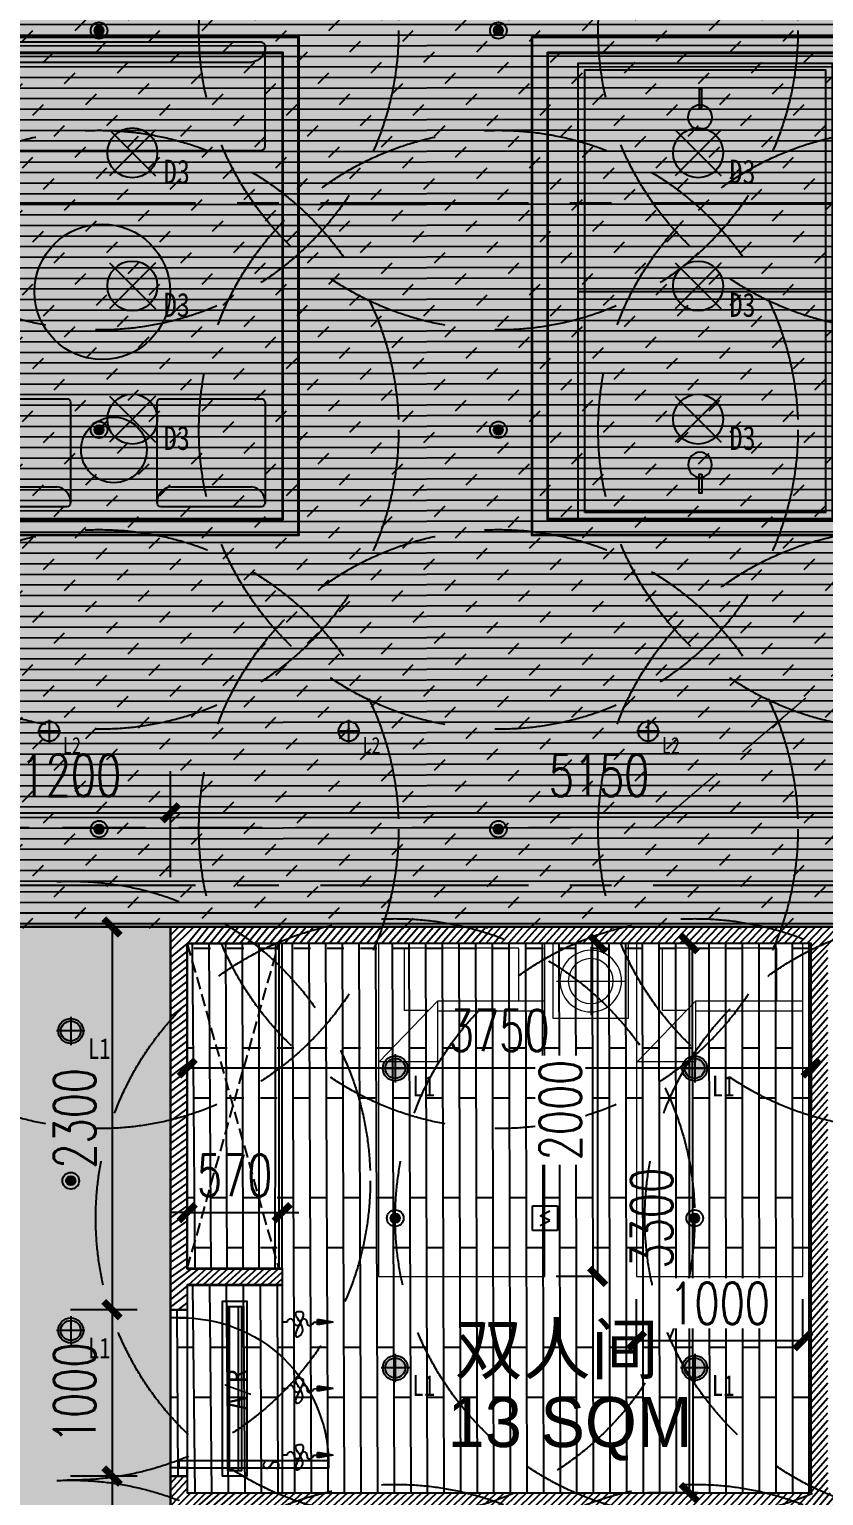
# Model space of a CAD drawing. Header units: millimetres. Extents: x -86392818 to -86307589, y 1129347621 to 1129375919.
# Drawn here: x -86334588 to -86329814, y 1129357203 to 1129366016 of the extents above; entities that cross this region are included whole.
import ezdxf
from ezdxf.enums import TextEntityAlignment as Align

# ---------------------------------------------------------------- set-up
doc = ezdxf.new("R2010")
doc.units = ezdxf.units.MM
doc.header["$LTSCALE"] = 1000
for name, pattern in [('__DASH', [0.35, 0.25, -0.1]), ('CENTER', [2, 1.25, -0.25, 0.25, -0.25]), ('DASH', [0.35, 0.25, -0.1]), ('DASHED', [19.049999999999997, 12.7, -6.35])]:
    doc.linetypes.add(name, pattern=pattern)
doc.layers.get('Defpoints').update_dxf_attribs({"color": 250})
for name, color, linetype in [('AD-DOOR', 4, 'Continuous'), ('A—墙体-填充', 8, 'Continuous'), ('A—轴线', 1, 'CENTER'), ('C—平顶—喷淋', 5, 'Continuous'), ('C—平顶—暖通', 47, 'Continuous'), ('C—平顶—灯具', 1, 'Continuous'), ('C—平顶—烟感 温感', 3, 'Continuous'), ('C—平顶—轮廓线', 4, 'Continuous'), ('F—地坪—hatch', 8, 'Continuous'), ('F—地坪—分格', 5, 'Continuous'), ('p—平面—文字', 40, 'Continuous'), ('P—平面—移动家具', 165, 'Continuous'), ('P—平面—移动家具1', 165, 'Continuous'), ('P—隔墙—石膏板墙（到顶）', 2, 'Continuous'), ('TEXT\u3000文字', 4, 'Continuous'), ('WALL-DIM', 3, 'Continuous'), ('家具尺寸', 165, 'Continuous')]:
    doc.layers.add(name, color=color, linetype=linetype)
doc.layers.add('P-15 平面窗帘', color=8, linetype='Continuous', lineweight=0)
doc.layers.add('家具', color=45, linetype='Continuous', lineweight=9)
doc.styles.add('_TCH_DIM_T3', font='SIMPLEX', dxfattribs={"width": 0.7058823529411765, "bigfont": 'GBCBIG'})
doc.styles.add('HZTXT', font='t.shx', dxfattribs={"bigfont": 'hztxt.shx'})
doc.styles.add('MtXpl_', font='simhei.ttf')
doc.styles.add('STO', font='')
doc.styles.add('WORD-2', font='simhei.ttf', dxfattribs={"height": 2.5})
doc.styles.add('黑体', font='simhei.ttf')
doc.styles.get('STO').set_extended_font_data('SimSun')
doc.dimstyles.new('WALL-DIM', dxfattribs={"dimtxt": 250, "dimasz": 100, "dimexe": 250, "dimexo": 300, "dimgap": 100, "dimtad": 1, "dimdec": 0, "dimzin": 0, "dimdsep": 46, "dimtxsty": '_TCH_DIM_T3', "dimblk": 'ARCHTICK', "dimcen": 0.09, "dimclrd": 1, "dimclre": 1, "dimclrt": 7, "dimazin": 2, "dimtfac": 1, "dimtdec": 0, "dimtix": 1, "dimtmove": 2, "dimatfit": 3, "dimfxl": 500, "dimfxlon": 1, "dimtolj": 1, "dimtzin": 0, "dimarcsym": 0})
pattern_1 = [(37.50000000000001, (0, 0), (-8.000156479920228, 244.7066186646712), [0, -193.04, 0, -215.9, 0, -206.375]), (7.499999999999999, (0, 0), (224.7616415690013, 358.4125502841771), [0, -104.14, 0, -173.99, 0, -66.67500000000001]), (327.5, (-156.21, 0), (395.496185120729, 0.718592339272881), [0, -63.5, 0, -228.6, 0, -298.45]), (317.5, (-156.21, 0), (381.7782262361486, 111.4646616286082), [0, -31.75, 0, -149.86, 0, -171.45])]

# ---------------------------------------------------------------- blocks, each defined once
blk = doc.blocks.new('A$C382B1C0A')
at = {"color": 0, "linetype": 'Continuous'}
blk.add_line((1369.999818149343, 1525.000078290497), (1369.999818149343, 7.829049718566239e-05), dxfattribs=at)
blk.add_lwpolyline([(2.9998181493429, 1525.000078290497), (2742.999818149343, 1525.000078290497), (2742.999818149343, 7.829049718566239e-05), (2.9998181493429, 7.829049718566239e-05)], close=True, dxfattribs=at)
at = {"color": 8}
blk.add_lwpolyline([(42.99981814935018, 1485.000078290497), (2702.999818149343, 1485.000078290497), (2702.999818149343, 40.00007829049719), (42.99981814935018, 40.00007829049719)], close=True, dxfattribs=at)
at = {"color": 8, "linetype": 'Continuous'}
for points in [[(272.4987297051921, 783.5421387835231), (157.7768331236439, 783.5421387835231), (157.7768331236439, 799.3663646644854), (272.4987297051921, 799.3663646644854)], [(2473.500906593494, 783.5421387835231), (2588.222803175042, 783.5421387835231), (2588.222803175042, 799.3663646644854), (2473.500906593494, 799.3663646644854)]]:
    blk.add_lwpolyline(points, close=True, dxfattribs=at)
at = {"color": 8, "linetype": 'Continuous', "extrusion": (0, 0, -1)}
blk.add_ellipse((328.6341090516507, 793.6466954810603), major_axis=(-75.74682220893446, -9.276003975891509e-15), ratio=0.9372760461573266, dxfattribs=at)
at = {"color": 8, "linetype": 'Continuous'}
blk.add_ellipse((2417.365527247035, 793.6466954810603), major_axis=(75.74682220893446, 9.276003975891509e-15), ratio=0.9372760461573266, dxfattribs=at)
blk = doc.blocks.new('fdxdffhh')
at = {"color": 0}
blk.add_line((242.6264639019137, 530.0000000004657), (-242.6264638826251, 530), dxfattribs=at)
blk.add_lwpolyline([(-300, 650), (300, 650, -0.414213562373095), (325, 625), (325, 25, -0.414213562373095), (300, 0), (-300, 0, -0.414213562373095), (-325, 25), (-325, 625, -0.414213562373095)], format="xyb", close=True, dxfattribs=at)
for centre, start, end in [((-232.2097108117305, 622.2448895812122), 178.2992850351599, 263.5571686906436), ((232.2097108117305, 622.2448895812122), 276.4428313093564, 1.700714964840107)]:
    blk.add_arc(centre, 92.83118225416007, start, end, dxfattribs=at)
blk = doc.blocks.new('sfdsfdghh')
at = {"color": 0}
blk.add_line((742.6264639019137, 530.0000000004657), (-892.6264638826251, 530), dxfattribs=at)
blk.add_lwpolyline([(-950, 650), (800, 650, -0.414213562373095), (825, 625), (825, 25, -0.414213562373095), (800, 0), (-950, 0, -0.414213562373095), (-975, 25), (-975, 625, -0.414213562373095)], format="xyb", close=True, dxfattribs=at)
for centre, start, end in [((-882.2097108117305, 622.2448895812122), 178.2992850351599, 263.5571686906436), ((732.2097108117305, 622.2448895812122), 276.4428313093564, 1.700714964840107)]:
    blk.add_arc(centre, 92.83118225416007, start, end, dxfattribs=at)
blk = doc.blocks.new('SYL11215022')
at = {"layer": '家具'}
for p, q in [((1050.459868043661, 2000), (50.45986804366112, 2000)), ((50.45986804366112, 2000), (50.45986804366112, 0)), ((204.3058246523142, 1973.333333969116), (204.3058246523142, 1600.000010728836)), ((893.448530882597, 1973.333333969116), (204.3058246523142, 1973.333333969116)), ((893.535710260272, 1654.400009155273), (893.535710260272, 1973.54080080986)), ((1050.459868043661, 0), (1050.459868043661, 2000)), ((1325.459868043661, 1980.047607183456), (1325.459868043661, 1569.952392816544)), ((2600.459868043661, 2000), (1600.459868043661, 2000)), ((1600.459868043661, 2000), (1600.459868043661, 0)), ((1754.305824652314, 1973.333333969116), (1754.305824652314, 1600.000010728836)), ((2443.448530882597, 1973.333333969116), (1754.305824652314, 1973.333333969116)), ((2443.535710260272, 1654.400009155273), (2443.535710260272, 1973.54080080986)), ((2600.459868043661, 0), (2600.459868043661, 2000)), ((1120.412260755897, 1775), (1530.507475331426, 1775)), ((54.56242688000202, 1289.600018978119), (405.3337720483541, 1654.400009155273)), ((204.3058246523142, 1600.000010728836), (353.0257644355297, 1600.000010728836)), ((1050.459868043661, 1654.400009155273), (405.3337720483541, 1654.400009155273)), ((405.3337720483541, 1654.400009155273), (405.3337720483541, 1289.600018978119)), ((405.3337720483541, 1596.800010681152), (1050.459868043661, 1596.800010681152)), ((1604.562426880002, 1289.600018978119), (1955.333772048354, 1654.400009155273)), ((1754.305824652314, 1600.000010728836), (1903.02576443553, 1600.000010728836)), ((2600.459868043661, 1654.400009155273), (1955.333772048354, 1654.400009155273)), ((1955.333772048354, 1654.400009155273), (1955.333772048354, 1289.600018978119)), ((1955.333772048354, 1596.800010681152), (2600.459868043661, 1596.800010681152)), ((405.3337720483541, 1289.600018978119), (54.56242688000202, 1289.600018978119)), ((1955.333772048354, 1289.600018978119), (1604.562426880002, 1289.600018978119)), ((50.45986804366112, 0), (1050.459868043661, 0)), ((1600.459868043661, 0), (2600.459868043661, 0))]:
    blk.add_line(p, q, dxfattribs=at)
blk.add_lwpolyline([(1550.459868043661, 1550), (1100.459868043661, 1550), (1100.459868043661, 2000), (1550.459868043661, 2000)], close=True, dxfattribs=at)
for radius, start in [(185.0476072919593, 270.2522354533353), (135.0476072919592, 270.3469040224289)]:
    blk.add_arc((1325.459868043661, 1775), radius, start, 270, dxfattribs=at)
blk = doc.blocks.new('SDSZDFSFDHFJGK')
at = {"color": 8}
blk.add_line((859, -49.99999999998545), (-41, -49.99999999998545), dxfattribs=at)
for points in [[(-41, 0), (-41, 900), (0, 900), (0, 0)], [(-41, 50.00000000001455), (-41, -49.99999999998545), (-91, -49.99999999998545), (-91, 50.00000000001455)], [(859, 50.00000000001455), (859, -49.99999999998545), (909, -49.99999999998545), (909, 50.00000000001455)]]:
    blk.add_lwpolyline(points, close=True)
blk.add_arc((-17.25437660326861, 22.72038917466125), 876.5488854589667, 358.5147112231557, 88.87209163520977, dxfattribs=at)
blk = doc.blocks.new('A$C5AE9663F')
at = {"layer": 'A—轴线', "color": 24, "linetype": 'CENTER'}
for p, q in [((29900, 14500), (-4400, 14500)), ((29900, 10400), (-4400, 10400))]:
    blk.add_line(p, q, dxfattribs=at)
blk = doc.blocks.new('dffsdsardegew')
at = {"layer": 'C—平顶—灯具'}
h = blk.add_hatch(color=7, dxfattribs=at)
h.set_gradient(color1=(255, 255, 255), color2=(128, 128, 128), name='SPHERICAL')
edge = h.paths.add_edge_path()
edge.add_arc((0, 0), 59.99999982783518, 0, 360)
for p, q in [((84.94745390117168, 0), (-84.94745390117168, 0)), ((0, 84.94745397567749), (0, -84.94745397567749))]:
    blk.add_line(p, q, dxfattribs=at)
for radius in [74.99999978479399, 59.99999982783518]:
    blk.add_circle((0, 0), radius, dxfattribs=at)
at = {"layer": 'C—平顶—灯具', "style": '黑体', "width": 0.8}
blk.add_text('L1', height=124.9999996419401, dxfattribs=at).set_placement((171.2003185302019, -105.796276807785, 94.12059754060085), align=Align.MIDDLE_CENTER)
blk = doc.blocks.new('pen lin')
at = {"layer": 'C—平顶—喷淋'}
blk.add_hatch(color=8, dxfattribs=at).paths.add_polyline_path([(-27.5, 0, 1), (27.5, 0, 1)])
for radius in [49.99999999999999, 27.49999999999999]:
    blk.add_circle((0, 0), radius, dxfattribs=at)
at = {"layer": 'Defpoints', "color": 251, "linetype": 'DASH', "ltscale": 3}
blk.add_circle((0, 0), 1800, dxfattribs=at)
blk = doc.blocks.new('dgdhffrhe')
at = {"layer": 'C—平顶—轮廓线'}
h = blk.add_hatch(color=256, dxfattribs=at)
h.dxf.hatch_style = 1
h.set_gradient(color1=(91, 91, 91), one_color=1, tint=1, name='INVSPHERICAL')
h.paths.add_polyline_path([(995, 1495), (-995, 1495), (-995, -1495), (995, -1495)])
h.paths.add_polyline_path([(-905, 1405), (905, 1405), (905, -1405), (-905, -1405)], flags=16)
h.paths.add_polyline_path([(-900, 1400), (900, 1400), (900, -1400), (-900, -1400)], flags=0)
for points in [[(-1000, 1500), (1000, 1500), (1000, -1500), (-1000, -1500)], [(-995, 1495), (995, 1495), (995, -1495), (-995, -1495)], [(-905, 1405), (905, 1405), (905, -1405), (-905, -1405)], [(-900, 1400), (900, 1400), (900, -1400), (-900, -1400)]]:
    blk.add_lwpolyline(points, close=True, dxfattribs=at)
blk = doc.blocks.new('gfdfgerge')
at = {"layer": 'C—平顶—灯具'}
for p, q in [((-138.2002101391554, 138.2002103328705), (138.2002101242542, -138.2002100944519)), ((138.2002101242542, 138.2002103328705), (-138.2002101391554, -138.2002100944519))]:
    blk.add_line(p, q, dxfattribs=at)
blk.add_circle((0, 0), 150, dxfattribs=at)
at = {"layer": 'C—平顶—灯具', "style": '黑体', "width": 0.8}
blk.add_text('D3', height=144.3749999999999, dxfattribs=at).set_placement((267.2341359704733, -113.2803404331207, 117.65074696896), align=Align.MIDDLE_CENTER)
blk = doc.blocks.new('fsdfssdgrewe')
at = {"layer": 'C—平顶—灯具'}
for p, q in [((67.95796331088059, 0), (-67.95796331088059, 0)), ((0, 67.95796331076417), (0, -67.95796331088059))]:
    blk.add_line(p, q, dxfattribs=at)
blk.add_circle((-2.328306436538696e-10, 0), 59.99999999970392, dxfattribs=at)
at = {"layer": 'C—平顶—灯具', "style": '黑体', "width": 0.8}
blk.add_text('L2', height=100, dxfattribs=at).set_placement((136.9602552209981, -84.63702168583404, 75.29647824816585), align=Align.MIDDLE_CENTER)
blk = doc.blocks.new('_ArchTick')
at = {"color": 44, "const_width": 0.4}
blk.add_lwpolyline([(-0.5, -0.5), (0.5, 0.5)], dxfattribs=at)
blk = doc.blocks.new('*D157')
at = {"layer": 'Defpoints', "color": 0, "transparency": 16777216}
for p in [(-86333739.30134529, 1129361306.749559), (-86334939.3013452, 1129360620.965557), (-86333739.30134529, 1129360620.965557)]:
    blk.add_point(p, dxfattribs=at)
at = {"layer": 'WALL-DIM', "color": 1, "lineweight": -2, "transparency": 16777216}
for p, q in [((-86334939.3013452, 1129360920.965557), (-86334939.3013452, 1129361556.749559)), ((-86333739.30134529, 1129360920.965557), (-86333739.30134529, 1129361556.749559)), ((-86334939.3013452, 1129361306.749559), (-86333739.30134529, 1129361306.749559))]:
    blk.add_line(p, q, dxfattribs=at)
at = {"layer": 'WALL-DIM', "color": 1, "lineweight": -2, "transparency": 16777216, "xscale": 100, "yscale": 100, "zscale": 100, "rotation": 180}
blk.add_blockref('_ArchTick', (-86334939.3013452, 1129361306.749559), dxfattribs=at)
at = {"layer": 'WALL-DIM', "color": 1, "lineweight": -2, "transparency": 16777216, "xscale": 100, "yscale": 100, "zscale": 100}
blk.add_blockref('_ArchTick', (-86333739.30134529, 1129361306.749559), dxfattribs=at)
at = {"layer": 'WALL-DIM', "color": 7, "transparency": 16777216, "insert": (-86334339.30134524, 1129361531.749559), "char_height": 250, "attachment_point": 5, "style": '_TCH_DIM_T3'}
blk.add_mtext('\\A1;1200', dxfattribs=at)
blk = doc.blocks.new('*D158')
at = {"layer": 'Defpoints', "color": 0, "transparency": 16777216}
for p in [(-86328589.20660238, 1129361306.749559), (-86333739.30134529, 1129360620.965557), (-86328589.20660238, 1129360620.965557)]:
    blk.add_point(p, dxfattribs=at)
at = {"layer": 'WALL-DIM', "color": 1, "lineweight": -2, "transparency": 16777216}
for p, q in [((-86333739.30134529, 1129360920.965557), (-86333739.30134529, 1129361556.749559)), ((-86328589.20660238, 1129360920.965557), (-86328589.20660238, 1129361556.749559)), ((-86333739.30134529, 1129361306.749559), (-86328589.20660238, 1129361306.749559))]:
    blk.add_line(p, q, dxfattribs=at)
at = {"layer": 'WALL-DIM', "color": 1, "lineweight": -2, "transparency": 16777216, "xscale": 100, "yscale": 100, "zscale": 100, "rotation": 180}
blk.add_blockref('_ArchTick', (-86333739.30134529, 1129361306.749559), dxfattribs=at)
at = {"layer": 'WALL-DIM', "color": 1, "lineweight": -2, "transparency": 16777216, "xscale": 100, "yscale": 100, "zscale": 100}
blk.add_blockref('_ArchTick', (-86328589.20660238, 1129361306.749559), dxfattribs=at)
at = {"layer": 'WALL-DIM', "color": 7, "transparency": 16777216, "insert": (-86331164.25397384, 1129361531.749559), "char_height": 250, "attachment_point": 5, "style": '_TCH_DIM_T3'}
blk.add_mtext('\\A1;5150', dxfattribs=at)
blk = doc.blocks.new('*D167')
at = {"layer": 'Defpoints', "color": 0, "transparency": 16777216}
for p in [(-86333566.11903381, 1129360620.965558), (-86334091.45726812, 1129358320.965556), (-86333639.30134533, 1129358320.965556)]:
    blk.add_point(p, dxfattribs=at)
at = {"layer": 'WALL-DIM', "color": 1, "lineweight": -2, "transparency": 16777216}
for p, q in [((-86333866.11903381, 1129360620.965558), (-86334341.45726812, 1129360620.965558)), ((-86334091.45726812, 1129360620.965558), (-86334091.45726812, 1129358320.965556)), ((-86333939.30134533, 1129358320.965556), (-86334341.45726812, 1129358320.965556))]:
    blk.add_line(p, q, dxfattribs=at)
at = {"layer": 'WALL-DIM', "color": 1, "lineweight": -2, "transparency": 16777216, "xscale": 100, "yscale": 100, "zscale": 100}
for p, rotation in [((-86334091.45726812, 1129360620.965558), 90), ((-86334091.45726812, 1129358320.965556), 270)]:
    blk.add_blockref('_ArchTick', p, dxfattribs=dict(at, rotation=rotation))
at = {"layer": 'WALL-DIM', "color": 7, "transparency": 16777216, "insert": (-86334316.45726778, 1129359470.965557), "char_height": 250, "attachment_point": 5, "rotation": 90, "style": '_TCH_DIM_T3'}
blk.add_mtext('\\A1;2300', dxfattribs=at)
blk = doc.blocks.new('*D168')
at = {"layer": 'Defpoints', "color": 0, "transparency": 16777216}
for p in [(-86333639.30134533, 1129358320.965556), (-86334091.45726815, 1129357320.965556), (-86333639.30134535, 1129357320.965556)]:
    blk.add_point(p, dxfattribs=at)
at = {"layer": 'WALL-DIM', "color": 1, "lineweight": -2, "transparency": 16777216}
for p, q in [((-86333939.30134533, 1129358320.965556), (-86334341.45726815, 1129358320.965556)), ((-86334091.45726815, 1129358320.965556), (-86334091.45726815, 1129357320.965556)), ((-86333939.30134535, 1129357320.965556), (-86334341.45726815, 1129357320.965556))]:
    blk.add_line(p, q, dxfattribs=at)
at = {"layer": 'WALL-DIM', "color": 1, "lineweight": -2, "transparency": 16777216, "xscale": 100, "yscale": 100, "zscale": 100}
for p, rotation in [((-86334091.45726815, 1129358320.965556), 90), ((-86334091.45726815, 1129357320.965556), 270)]:
    blk.add_blockref('_ArchTick', p, dxfattribs=dict(at, rotation=rotation))
at = {"layer": 'WALL-DIM', "color": 7, "transparency": 16777216, "insert": (-86334316.4572678, 1129357820.965556), "char_height": 250, "attachment_point": 5, "rotation": 90, "style": '_TCH_DIM_T3'}
blk.add_mtext('\\A1;1000', dxfattribs=at)
blk = doc.blocks.new('*D169')
at = {"layer": 'Defpoints', "color": 0, "transparency": 16777216}
for p in [(-86333639.30134535, 1129357320.965556), (-86334091.45726818, 1129354920.965556), (-86333639.30134542, 1129354920.965556)]:
    blk.add_point(p, dxfattribs=at)
at = {"layer": 'WALL-DIM', "color": 1, "lineweight": -2, "transparency": 16777216}
for p, q in [((-86333939.30134535, 1129357320.965556), (-86334341.45726818, 1129357320.965556)), ((-86334091.45726818, 1129357320.965556), (-86334091.45726818, 1129354920.965556)), ((-86333939.30134542, 1129354920.965556), (-86334341.45726818, 1129354920.965556))]:
    blk.add_line(p, q, dxfattribs=at)
at = {"layer": 'WALL-DIM', "color": 1, "lineweight": -2, "transparency": 16777216, "xscale": 100, "yscale": 100, "zscale": 100}
for p, rotation in [((-86334091.45726818, 1129357320.965556), 90), ((-86334091.45726818, 1129354920.965556), 270)]:
    blk.add_blockref('_ArchTick', p, dxfattribs=dict(at, rotation=rotation))
at = {"layer": 'WALL-DIM', "color": 7, "transparency": 16777216, "insert": (-86334316.45726784, 1129356120.965556), "char_height": 250, "attachment_point": 5, "rotation": 90, "style": '_TCH_DIM_T3'}
blk.add_mtext('\\A1;2400', dxfattribs=at)
blk = doc.blocks.new('*D188')
at = {"layer": 'Defpoints', "color": 0, "transparency": 16777216}
for p in [(-86333069.30134532, 1129358904.090228), (-86333639.30134532, 1129358492.36417), (-86333069.30134532, 1129358492.36417)]:
    blk.add_point(p, dxfattribs=at)
at = {"layer": 'WALL-DIM', "color": 1, "lineweight": -2, "transparency": 16777216}
for p, q in [((-86333639.30134532, 1129358792.36417), (-86333639.30134532, 1129359154.090228)), ((-86333069.30134532, 1129358792.36417), (-86333069.30134532, 1129359154.090228)), ((-86333639.30134532, 1129358904.090228), (-86333739.30134532, 1129358904.090228)), ((-86333639.30134532, 1129358904.090228), (-86333069.30134532, 1129358904.090228)), ((-86333069.30134532, 1129358904.090228), (-86332969.30134532, 1129358904.090228))]:
    blk.add_line(p, q, dxfattribs=at)
at = {"layer": 'WALL-DIM', "color": 1, "lineweight": -2, "transparency": 16777216, "xscale": 100, "yscale": 100, "zscale": 100}
blk.add_blockref('_ArchTick', (-86333639.30134532, 1129358904.090228), dxfattribs=at)
at = {"layer": 'WALL-DIM', "color": 1, "lineweight": -2, "transparency": 16777216, "xscale": 100, "yscale": 100, "zscale": 100, "rotation": 180}
blk.add_blockref('_ArchTick', (-86333069.30134532, 1129358904.090228), dxfattribs=at)
at = {"layer": 'WALL-DIM', "color": 7, "transparency": 16777216, "insert": (-86333354.30134532, 1129359129.090228), "char_height": 250, "attachment_point": 5, "style": '_TCH_DIM_T3'}
blk.add_mtext('\\A1;570', dxfattribs=at)
blk = doc.blocks.new('*D196')
at = {"layer": 'Defpoints', "color": 0, "transparency": 16777216}
for p in [(-86333639.30134529, 1129360307.774094), (-86329889.25397384, 1129360307.774094), (-86329889.25397384, 1129359773.994817)]:
    blk.add_point(p, dxfattribs=at)
at = {"layer": 'WALL-DIM', "color": 1, "lineweight": -2, "transparency": 16777216}
for p, q in [((-86333639.30134529, 1129360007.774094), (-86333639.30134529, 1129359523.994817)), ((-86329889.25397384, 1129360007.774094), (-86329889.25397384, 1129359523.994817)), ((-86333639.30134529, 1129359773.994817), (-86329889.25397384, 1129359773.994817))]:
    blk.add_line(p, q, dxfattribs=at)
at = {"layer": 'WALL-DIM', "color": 1, "lineweight": -2, "transparency": 16777216, "xscale": 100, "yscale": 100, "zscale": 100, "rotation": 180}
blk.add_blockref('_ArchTick', (-86333639.30134529, 1129359773.994817), dxfattribs=at)
at = {"layer": 'WALL-DIM', "color": 1, "lineweight": -2, "transparency": 16777216, "xscale": 100, "yscale": 100, "zscale": 100}
blk.add_blockref('_ArchTick', (-86329889.25397384, 1129359773.994817), dxfattribs=at)
at = {"layer": 'WALL-DIM', "color": 7, "transparency": 16777216, "insert": (-86331764.27765957, 1129359998.994817), "char_height": 250, "attachment_point": 5, "style": '_TCH_DIM_T3'}
blk.add_mtext('\\A1;3750', dxfattribs=at)
blk = doc.blocks.new('*D197')
at = {"layer": 'Defpoints', "color": 0, "transparency": 16777216}
for p in [(-86330269.76665567, 1129360520.965557), (-86330622.32270575, 1129357220.965557), (-86330269.76665546, 1129357220.965557)]:
    blk.add_point(p, dxfattribs=at)
at = {"layer": 'WALL-DIM', "color": 1, "lineweight": -2, "transparency": 16777216}
for p, q in [((-86330569.76665567, 1129360520.965557), (-86330872.32270575, 1129360520.965557)), ((-86330622.32270575, 1129360520.965557), (-86330622.32270575, 1129357220.965557)), ((-86330569.76665546, 1129357220.965557), (-86330872.32270575, 1129357220.965557))]:
    blk.add_line(p, q, dxfattribs=at)
at = {"layer": 'WALL-DIM', "color": 1, "lineweight": -2, "transparency": 16777216, "xscale": 100, "yscale": 100, "zscale": 100}
for p, rotation in [((-86330622.32270575, 1129360520.965557), 90), ((-86330622.32270575, 1129357220.965557), 270)]:
    blk.add_blockref('_ArchTick', p, dxfattribs=dict(at, rotation=rotation))
at = {"layer": 'WALL-DIM', "color": 7, "transparency": 16777216, "insert": (-86330847.3227054, 1129358870.965557), "char_height": 250, "attachment_point": 5, "rotation": 90, "style": '_TCH_DIM_T3'}
blk.add_mtext('\\A1;3300', dxfattribs=at)
blk = doc.blocks.new('smoker')
for p, q in [((-144.0000000984874, -144.0000000975269), (-144.0000000984874, 144.0000000975269)), ((-144.0000000984874, 144.0000000975269), (144.0000000981381, 144.0000000975269)), ((-57.60000004037283, 28.80000001835288), (57.60000004037283, 86.40000006099581)), ((57.60000004037283, -28.80000001835288), (-57.60000004037283, 28.80000001835288)), ((144.0000000981381, 144.0000000975269), (144.0000000981381, -144.0000000975269)), ((144.0000000981381, -144.0000000975269), (-144.0000000984874, -144.0000000975269)), ((-57.60000004037283, -86.40000006099581), (57.60000004037283, -28.80000001835288))]:
    blk.add_line(p, q)
blk = doc.blocks.new('A$C17F63F54')
at = {"layer": 'C—平顶—暖通'}
blk.add_hatch(color=256, dxfattribs=at).paths.add_polyline_path([(-0.2596390900653205, 128.0441900849401), (-6.633894742175471, 89.06014079574379), (6.278446664589865, 89.0518114004517)])
for p, q in [((-0.2596390900798724, 128.044190084911), (-6.633894742095436, 89.0601407958311, 304.2596566384486)), ((-0.2596390900798724, 128.0441900847945), (6.278446664575313, 89.0518114004517, 304.5291036382209)), ((6.278446664458897, 89.05181140033528, 304.5291036382191), (-6.633894742182747, 89.06014079574379, 304.2596566384432)), ((-0.1755918459457462, 86.5952645567013), (-0.1805815091574914, 89.0559779413743)), ((-0.1612779507486266, 79.53619223384885), (-0.1755918459457462, 86.5952645567013)), ((-0.02530511620716425, 12.47952726966469), (-7.275957614183426e-12, 0))]:
    blk.add_line(p, q, dxfattribs=at)
for centre, major_axis, ratio, start_param, end_param in [((-4.326824604977446, 66.95456925107283), (-9.390456606674936, 9.352451044021558), 0.9999999999928292, 4.712388980353386, 5.176036589349728), ((-4.326824604569993, 66.95456925098551), (-9.390456606399347, 9.352451043747072), 0.999999999999482, 4.248741371376741, 4.712388980377646), ((-0.1936202255965327, 54.38977389701176), (5.856204199849822, 5.88000206145645), 0.9999999999967406, 0.6339838656442424, 2.35619449019425), ((-0.1102881379702012, 54.38994287222158), (-5.939046229121175, 5.915009400773366), 0.9999999999993869, 0.7853981634135043, 2.356194490209538), ((-0.07629492933483562, 37.62577663132106), (-5.939046229128526, 5.915009400780688), 0.9999999999969119, 3.926990816973035, 5.497787143763095), ((-0.07629492933483562, 37.62577663094271), (5.915009400780688, 5.939046229128526), 0.9999999999969119, 3.926990817006285, 5.497787143796343), ((2.017945406601939, 69.08379723731196), (-4.648549790141436, 4.629735928611958), 0.9999999999997758, 2.20478019244536, 4.248741371395992), ((-0.04230172053939896, 20.86161038989667), (-5.939046229227773, 5.915009400879527), 0.9999999999984901, -0.7853981633982032, 0.7853981633964535), ((-0.04230172065581428, 20.8616103901295), (-5.939046229121175, 5.915009400773366), 0.9999999999993869, 0.7853981634135043, 2.356194490209538)]:
    blk.add_ellipse(centre, major_axis=major_axis, ratio=ratio, start_param=start_param, end_param=end_param, dxfattribs=at)
blk.add_spline([(-0.196613282438193, 45.02082850955776, 8.114779437599282), (29.25720798734255, 48.68284663185477, -81.53406640920548), (13.41335598957812, 39.69659893005155, 8.07266106468478), (-26.6037407601325, 48.11037714872509, 8.07266106468478), (-25.43068081071397, 36.40358729084255, 8.07266106468478), (-0.196613282438193, 45.02082850955776, 8.114779437599282)], degree=3, dxfattribs=at)
blk = doc.blocks.new('fdfdsfdshrtfew')
at = {"layer": 'C—平顶—暖通', "xscale": 2.4, "yscale": 2.4, "zscale": 2.4, "rotation": 270}
for p in [(0, 800), (0, 400), (0, 0)]:
    blk.add_blockref('A$C17F63F54', p, dxfattribs=at)
at = {"layer": 'C—平顶—暖通', "style": 'STO'}
blk.add_text('S', height=100, rotation=90, dxfattribs=at).set_placement((-15.85923075675964, -94.37552370131016, -1116.165065676689))
blk = doc.blocks.new('*U307')
at = {"linetype": 'DASHED', "ltscale": 5}
h = blk.add_hatch(dxfattribs=at)
h.set_pattern_fill('ANSI31', color=250, scale=8, angle=315, style=0)
h.set_pattern_definition([(0, (408.4614638931748, 1.935061369293013e-11), (8.9e-15, 25.4), [])])
h.paths.add_polyline_path([(16.12207963719263, 58.87791939108989), (16.12207963722176, 16.12207963752008), (508.6769951292886, 16.12207963753943), (508.6769951292595, 58.87791939110924)])
blk.add_line((-2.91038e-11, 74.9999990286099), (0, 0))
at = {"color": 251}
blk.add_line((16.12207963719265, 58.87791939108989), (16.12207963722176, 16.12207963752007), dxfattribs=at)
blk.add_lwpolyline([(-2.91038e-11, 74.9999990286099), (524.7990747669469, 74.99999902862926), (524.799074766976, 1.935061369293013e-11), (0, 0)])
blk.add_lwpolyline([(-2.91038e-11, 74.9999990286099), (524.7990747669469, 74.99999902862926), (524.799074766976, 1.935061369293013e-11), (0, 0)])
blk.add_lwpolyline([(16.12207963719265, 58.87791939108989), (508.6769951292595, 58.87791939110924), (508.6769951292886, 16.12207963753942), (16.12207963722176, 16.12207963752007)], dxfattribs=at)
blk.add_lwpolyline([(16.12207963719265, 58.87791939108989), (508.6769951292595, 58.87791939110924), (508.6769951292886, 16.12207963753942), (16.12207963722176, 16.12207963752007)], dxfattribs=at)
at = {"style": 'WORD-2'}
blk.add_attdef('A/S_001', (591.0874119215388, 55.90921457137409), '', height=40, dxfattribs=at)
blk = doc.blocks.new('*D356')
at = {"layer": 'Defpoints', "color": 0, "transparency": 16777216}
for p in [(-86330939.25397384, 1129358134.192731), (-86330939.25397384, 1129357441.290257), (-86329939.25397384, 1129357441.290257)]:
    blk.add_point(p, dxfattribs=at)
at = {"layer": '家具尺寸', "color": 1, "lineweight": -2, "transparency": 16777216}
for p, q in [((-86330939.25397384, 1129358129.192731), (-86330939.25397384, 1129358384.192731)), ((-86329939.25397384, 1129358129.192731), (-86329939.25397384, 1129358384.192731)), ((-86329939.25397384, 1129358134.192731), (-86330939.25397384, 1129358134.192731))]:
    blk.add_line(p, q, dxfattribs=at)
at = {"layer": '家具尺寸', "color": 1, "lineweight": -2, "transparency": 16777216, "xscale": 100, "yscale": 100, "zscale": 100, "rotation": 180}
blk.add_blockref('_ArchTick', (-86330939.25397384, 1129358134.192731), dxfattribs=at)
at = {"layer": '家具尺寸', "color": 1, "lineweight": -2, "transparency": 16777216, "xscale": 100, "yscale": 100, "zscale": 100}
blk.add_blockref('_ArchTick', (-86329939.25397384, 1129358134.192731), dxfattribs=at)
at = {"layer": '家具尺寸', "color": 7, "transparency": 16777216, "insert": (-86330439.25397384, 1129358359.192731), "char_height": 250, "attachment_point": 5, "style": '_TCH_DIM_T3', "bg_fill": 3, "box_fill_scale": 1.1, "bg_fill_color": 256, "bg_fill_true_color": 13158600, "bg_fill_transparency": 0}
blk.add_mtext('\\A1;1000', dxfattribs=at)
blk = doc.blocks.new('*D357')
at = {"layer": 'Defpoints', "color": 0, "transparency": 16777216}
for p in [(-86331172.52998886, 1129360520.965557), (-86330681.57929745, 1129360520.965557), (-86330681.57929745, 1129358520.965557)]:
    blk.add_point(p, dxfattribs=at)
at = {"layer": '家具尺寸', "color": 1, "lineweight": -2, "transparency": 16777216}
for p, q in [((-86331167.52998886, 1129360520.965557), (-86331422.52998886, 1129360520.965557)), ((-86331172.52998886, 1129358520.965557), (-86331172.52998886, 1129360520.965557)), ((-86331167.52998886, 1129358520.965557), (-86331422.52998886, 1129358520.965557))]:
    blk.add_line(p, q, dxfattribs=at)
at = {"layer": '家具尺寸', "color": 1, "lineweight": -2, "transparency": 16777216, "xscale": 100, "yscale": 100, "zscale": 100}
for p, rotation in [((-86331172.52998886, 1129360520.965557), 90), ((-86331172.52998886, 1129358520.965557), 270)]:
    blk.add_blockref('_ArchTick', p, dxfattribs=dict(at, rotation=rotation))
at = {"layer": '家具尺寸', "color": 7, "transparency": 16777216, "insert": (-86331397.52998851, 1129359520.965557), "char_height": 250, "attachment_point": 5, "rotation": 90, "style": '_TCH_DIM_T3', "bg_fill": 3, "box_fill_scale": 1.1, "bg_fill_color": 256, "bg_fill_true_color": 13158600, "bg_fill_transparency": 0}
blk.add_mtext('\\A1;2000', dxfattribs=at)

msp = doc.modelspace()

# ---------------------------------------------------------------- hatches: boundary and pattern name
at = {"layer": 'A—墙体-填充'}
h = msp.add_hatch(dxfattribs=at)
h.set_pattern_fill('ANSI31', color=8, scale=10, style=0)
h.set_pattern_definition([(45, (0, 0), (-22.45064030267288, 22.45064030267288), [])])
h.paths.add_polyline_path([(-86325939.20660233, 1129357320.965556), (-86326039.20660233, 1129357320.965556), (-86326039.20660238, 1129357220.965556), (-86329789.25397384, 1129357220.965556), (-86329789.25397384, 1129360520.965556), (-86328589.20660238, 1129360520.965556), (-86328589.20660238, 1129360620.965556), (-86333739.30134529, 1129360620.965557), (-86333739.30134529, 1129358320.965556), (-86333639.3013453, 1129358320.965556), (-86333639.3013453, 1129358470.563719), (-86333069.30134529, 1129358470.563719), (-86333069.30134529, 1129358570.563719), (-86333639.3013453, 1129358570.563719), (-86333639.30134529, 1129360520.965556), (-86329889.25397384, 1129360520.965556), (-86329889.25397384, 1129357220.965556), (-86333639.30134532, 1129357220.965556), (-86333639.30134532, 1129357320.965556), (-86333739.3013453, 1129357320.965556), (-86333739.30134535, 1129354920.965556), (-86333639.3013454, 1129354920.965556), (-86333639.30134535, 1129355070.563719), (-86333069.30134535, 1129355070.563719), (-86333069.30134535, 1129355170.563719), (-86333639.30134535, 1129355170.563719), (-86333639.30134532, 1129357120.965556), (-86329889.25397384, 1129357120.965556), (-86329889.25397384, 1129353820.965556), (-86333639.30134532, 1129353820.965556), (-86333639.30134538, 1129353920.965556), (-86333739.30134535, 1129353920.965556), (-86333739.3013453, 1129351470.815869), (-86333639.30134535, 1129351470.815869), (-86333639.30134535, 1129351670.563719), (-86333069.30134532, 1129351670.563719), (-86333069.30134532, 1129351770.563719), (-86333639.30134532, 1129351770.563719), (-86333639.30134533, 1129353720.965556), (-86326039.20660238, 1129353720.965556), (-86326039.20660238, 1129350370.965556), (-86325939.20660238, 1129350370.965556), (-86325939.20660232, 1129353920.965556), (-86326039.20660232, 1129353920.965556), (-86326039.20660238, 1129353820.965556), (-86329789.25397384, 1129353820.965556), (-86329789.25397384, 1129357120.965556), (-86326039.20660233, 1129357120.965556), (-86326039.20660238, 1129355170.563719), (-86326609.20660236, 1129355170.563719), (-86326609.20660236, 1129355070.563719), (-86326039.20660238, 1129355070.563719), (-86326039.20660238, 1129354920.965556), (-86325939.20660238, 1129354920.965556)])
at = {"layer": 'C—平顶—轮廓线'}
h = msp.add_hatch(dxfattribs=at)
h.set_pattern_fill('AR-SAND', color=8, scale=5)
h.set_pattern_definition(pattern_1)
h.paths.add_polyline_path([(-86319389.20660238, 1129360620.965556), (-86319389.20660238, 1129370700.965556), (-86337189.20660238, 1129370700.965556), (-86337189.20660238, 1129370370.965556), (-86337569.20660238, 1129370370.965556), (-86337569.20660238, 1129367745.965556), (-86336969.20660238, 1129367745.965556), (-86336969.20660238, 1129361200.965556), (-86337189.20660238, 1129361200.965556), (-86337189.20660238, 1129360620.965556), (-86328589.20660241, 1129360620.965556), (-86328589.20660238, 1129361220.965556), (-86327989.20660238, 1129361220.965556), (-86327989.20660238, 1129360620.965556)])
at = {"layer": 'F—地坪—hatch'}
h = msp.add_hatch(dxfattribs=at)
h.set_pattern_fill('DOLMIT', color=250, scale=10)
h.set_pattern_definition([(0, (0, 0), (0, 63.5), []), (45, (0, 0), (-126.9999134350099, 126.9999134350099), [89.80256121069154, -179.6051224213831])])
h.paths.add_polyline_path([(-86319389.20660238, 1129360620.965556), (-86319389.20660238, 1129370920.965557), (-86337189.20660238, 1129370920.965556), (-86337189.20660238, 1129370370.965556), (-86337569.20660238, 1129370370.965556), (-86337569.20660238, 1129367745.965556), (-86337189.20660238, 1129367745.965556), (-86337189.20660238, 1129360620.965556), (-86328589.20660238, 1129360620.965556), (-86328589.20660238, 1129361220.965556), (-86327989.20660238, 1129361220.965556), (-86327989.20660238, 1129360620.965556)])
h = msp.add_hatch(dxfattribs=at)
h.set_pattern_fill('AR-SAND', color=251, scale=5)
h.set_pattern_definition(pattern_1)
h.paths.add_polyline_path([(-86333739.3013453, 1129360620.965556), (-86334939.30134507, 1129360620.965556), (-86334939.30134507, 1129350370.965554), (-86333739.30134532, 1129350370.965556)])
h = msp.add_hatch(dxfattribs=at)
h.set_pattern_fill('A-木地板', color=251, scale=0.9999999948342944, angle=-90.00000000688259)
h.set_pattern_definition([(269.9999999931174, (0, 0), (99.99999948342943, -1.201236269209245e-08), []), (359.9999999931174, (0, 0), (1.081113193379377e-07, 899.9999953508649), [99.99999948342943, -99.99999948342943]), (359.9999999931174, (-99.99999944739234, 299.9999984623007), (1.081113193379377e-07, 899.9999953508649), [99.99999948342943, -99.99999948342943])])
h.paths.add_polyline_path([(-86329889.25397384, 1129360520.965556), (-86333639.30134529, 1129360520.965556), (-86333639.30134529, 1129358565.563719), (-86333069.30134529, 1129358565.563719), (-86333069.30134529, 1129358465.563719), (-86333639.3013453, 1129358465.563719), (-86333639.3013453, 1129358320.965556), (-86333739.30134529, 1129358320.965556), (-86333739.30134529, 1129357320.965556), (-86333639.30134532, 1129357320.965556), (-86333639.30134532, 1129357220.965556), (-86329889.25397384, 1129357220.965556)])

# ---------------------------------------------------------------- linework, layer by layer
at = {"layer": 'C—平顶—轮廓线'}
for p, q in [((-86334939.3013452, 1129360620.965556), (-86333739.30134529, 1129360620.965556)), ((-86333069.30134529, 1129358570.563719), (-86333069.30134529, 1129360520.965556)), ((-86333069.30134529, 1129358470.563719), (-86333069.30134521, 1129357220.965556))]:
    msp.add_line(p, q, dxfattribs=at)
msp.add_lwpolyline([(-86333739.30134529, 1129358320.965556), (-86333639.30134532, 1129358320.965556), (-86333639.30134532, 1129357320.965556), (-86333739.30134529, 1129357320.965556)], close=True, dxfattribs=at)
at = {"layer": 'F—地坪—分格'}
for points in [[(-86337569.20660238, 1129370370.965556), (-86337189.20660238, 1129370370.965556), (-86337189.20660238, 1129370920.965556), (-86318789.20660238, 1129370920.965556), (-86318789.20660238, 1129371370.965556), (-86315389.20660238, 1129371370.96556), (-86315389.20660238, 1129366370.965556), (-86319389.20660238, 1129366370.965556), (-86319389.20660238, 1129360620.965556), (-86327989.20660238, 1129360620.965556), (-86327989.20660238, 1129361220.965556), (-86328589.20660238, 1129361220.965556), (-86328589.20660238, 1129360620.965556), (-86337189.20660238, 1129360620.965556), (-86337189.20660238, 1129367745.965556), (-86337569.20660238, 1129367745.965556), (-86337569.20660238, 1129370370.965556)], [(-86333639.30134529, 1129360520.965556), (-86333639.30134529, 1129358565.563719), (-86333069.30134529, 1129358565.563719), (-86333069.30134529, 1129358465.563719), (-86333639.3013453, 1129358465.563719), (-86333639.3013453, 1129358320.965556), (-86333739.30134529, 1129358320.965556), (-86333739.30134529, 1129357320.965556), (-86333639.30134532, 1129357320.965556), (-86333639.30134532, 1129357220.965556), (-86329889.25397384, 1129357220.965556), (-86329889.25397384, 1129360520.965556), (-86333639.30134529, 1129360520.965556)]]:
    msp.add_lwpolyline(points, dxfattribs=at)
msp.add_lwpolyline([(-86334939.30134507, 1129360620.965556), (-86333739.3013453, 1129360620.965556), (-86333739.30134532, 1129350370.965556), (-86334939.30134507, 1129350370.965554)], close=True, dxfattribs=at)
at = {"layer": 'P-15 平面窗帘', "color": 252, "linetype": '__DASH', "ltscale": 2}
msp.add_lwpolyline([(-86337189.20660238, 1129361220.965556), (-86330835.37894836, 1129361220.965556), (-86328792.53943554, 1129362958.547153), (-86319189.2066024, 1129362958.547153)], dxfattribs=at)
at = {"layer": 'P—平面—移动家具', "color": 8, "linetype": '__DASH', "ltscale": 0.3}
for p, q in [((-86333639.30134529, 1129360520.965556), (-86333089.30134533, 1129358565.563719)), ((-86333639.3013453, 1129358565.563719), (-86333089.30134529, 1129360520.965556))]:
    msp.add_line(p, q, dxfattribs=at)
at = {"layer": 'P—平面—移动家具'}
msp.add_lwpolyline([(-86333639.30134529, 1129360520.965556), (-86333089.30134529, 1129360520.965556), (-86333089.30134529, 1129358565.563719), (-86333639.30134529, 1129358565.563719)], close=True, dxfattribs=at)
at = {"layer": 'P—平面—移动家具1'}
for centre, radius in [((-86334149.4099033, 1129364438.219441), 407.2957830879895), ((-86334080.27745534, 1129363488.336498), 197.1848153364263)]:
    msp.add_circle(centre, radius, dxfattribs=at)
at = {"layer": 'P—隔墙—石膏板墙（到顶）'}
msp.add_lwpolyline([(-86333739.30134535, 1129354920.965556), (-86333739.3013453, 1129357320.965556), (-86333639.30134532, 1129357320.965556), (-86333639.30134532, 1129357220.965556), (-86329889.25397384, 1129357220.965556), (-86329889.25397384, 1129360520.965556), (-86333639.30134529, 1129360520.965556), (-86333639.3013453, 1129358570.563719), (-86333069.30134529, 1129358570.563719), (-86333069.30134529, 1129358470.563719), (-86333639.3013453, 1129358470.563719), (-86333639.3013453, 1129358320.965556), (-86333739.30134529, 1129358320.965556), (-86333739.30134529, 1129360620.965557), (-86328589.20660238, 1129360620.965556)], dxfattribs=at)

# ---------------------------------------------------------------- block references
at = {"layer": 'AD-DOOR', "xscale": -1, "rotation": 270}
msp.add_blockref('SDSZDFSFDHFJGK', (-86333689.30134535, 1129357411.965556), dxfattribs=at)
at = {"layer": 'A—轴线'}
msp.add_blockref('A$C5AE9663F', (-86337489.20660238, 1129350470.834794), dxfattribs=at)
at = {"layer": 'C—平顶—喷淋'}
for p in [(-86334169.20660238, 1129366009.090557), (-86331769.20660238, 1129366009.090557), (-86329369.20660238, 1129366009.090557), (-86334169.20660238, 1129363609.090557), (-86331769.20660238, 1129363609.090557), (-86329369.20660238, 1129363609.090557), (-86334169.20660238, 1129361209.090557), (-86331769.20660238, 1129361209.090557), (-86329369.20660238, 1129361209.090557), (-86334339.30134524, 1129359095.965556), (-86332389.27765961, 1129358870.965556), (-86330589.27765961, 1129358870.965556), (-86329089.23028812, 1129358870.965556), (-86334339.30134524, 1129355495.965556), (-86332389.2776596, 1129355470.965556), (-86330589.2776596, 1129355470.965556), (-86329089.23028815, 1129355470.965556)]:
    msp.add_blockref('pen lin', p, dxfattribs=at)
at = {"layer": 'C—平顶—暖通', "color": 251}
ref = msp.add_blockref('*U307', (-86333429.30134529, 1129357320.965556), dxfattribs=dict(at, xscale=-2.000000025903251, yscale=2.000000025903251, zscale=2.000000025903251, rotation=270))
ref.add_attrib('A/S_001', 'A/R', (-86333285.1665598, 1129357718.011827), dxfattribs={"layer": '0', "height": 120.0000015541952, "rotation": 90, "style": 'WORD-2'})
msp.add_blockref('fdfdsfdshrtfew', (-86333069.30134526, 1129357445.764637), dxfattribs=at)
at = {"layer": 'C—平顶—灯具'}
for name, p in [('fsdfssdgrewe', (-86334469.20660238, 1129361797.215557)), ('fsdfssdgrewe', (-86332669.20660238, 1129361797.215557)), ('fsdfssdgrewe', (-86330869.20660238, 1129361797.215557)), ('dffsdsardegew', (-86334339.30134524, 1129359995.965556)), ('dffsdsardegew', (-86332389.27765957, 1129359770.965556)), ('dffsdsardegew', (-86330589.27765957, 1129359770.965556)), ('dffsdsardegew', (-86334339.30134524, 1129358195.965556)), ('dffsdsardegew', (-86332389.27765957, 1129357970.965556)), ('dffsdsardegew', (-86330589.27765957, 1129357970.965556))]:
    msp.add_blockref(name, p, dxfattribs=at)
at = {"layer": 'C—平顶—烟感 温感', "xscale": 0.5172413793103449, "yscale": 0.5172413793103449, "zscale": 0.5172413793103449}
msp.add_blockref('smoker', (-86331489.27765961, 1129358870.965556), dxfattribs=at)
at = {"layer": 'C—平顶—轮廓线'}
for name, p in [('dgdhffrhe', (-86333969.20660238, 1129364473.465556)), ('dgdhffrhe', (-86330569.20660238, 1129364473.465556)), ('gfdfgerge', (-86333969.20660238, 1129365273.465556)), ('gfdfgerge', (-86330569.20660238, 1129365273.465556)), ('gfdfgerge', (-86333969.20660238, 1129364473.465556)), ('gfdfgerge', (-86330569.20660238, 1129364473.465556)), ('gfdfgerge', (-86333969.20660238, 1129363673.465556)), ('gfdfgerge', (-86330569.20660238, 1129363673.465556))]:
    msp.add_blockref(name, p, dxfattribs=at)
at = {"layer": 'P—平面—移动家具'}
msp.add_blockref('SYL11215022', (-86332539.71384189, 1129358520.965556), dxfattribs=at)
at = {"layer": 'P—平面—移动家具1', "xscale": -1}
msp.add_blockref('sfdsfdghh', (-86334145.77922775, 1129365288.071042), dxfattribs=at)
at = {"layer": 'P—平面—移动家具1'}
for name, p, rotation in [('A$C382B1C0A', (-86329763.8857975, 1129363070.065409), 89.99999999999999), ('fdxdffhh', (-86334665.10955407, 1129363796.21597), 180), ('fdxdffhh', (-86333495.77922775, 1129363796.21597), 180)]:
    msp.add_blockref(name, p, dxfattribs=dict(at, rotation=rotation))

# ---------------------------------------------------------------- texts
at = {"layer": 'p—平面—文字', "style": 'MtXpl_'}
msp.add_text('双人间', height=300, dxfattribs=at).set_placement((-86332032.3208921, 1129357934.824601, -0.5971693502583676))
at = {"layer": 'TEXT\u3000文字', "color": 24, "ltscale": 20, "style": 'HZTXT'}
msp.add_text('13 SQM', height=300, dxfattribs=at).set_placement((-86332074.49806085, 1129357495.142231))

# ---------------------------------------------------------------- dimensions: what is measured, and where the dimension line sits
at = {"layer": 'WALL-DIM'}
for base, p1, p2, picture, middle in [((-86333739.30134529, 1129361306.749559), (-86334939.3013452, 1129360620.965557), (-86333739.30134529, 1129360620.965557), '*D157', (-86334339.30134524, 1129361531.749559)), ((-86328589.20660238, 1129361306.749559), (-86333739.30134529, 1129360620.965557), (-86328589.20660238, 1129360620.965557), '*D158', (-86331164.25397384, 1129361531.749559)), ((-86329889.25397384, 1129359773.994817), (-86333639.30134529, 1129360307.774094), (-86329889.25397384, 1129360307.774094), '*D196', (-86331764.27765957, 1129359998.994817)), ((-86333069.30134532, 1129358904.090228), (-86333639.30134532, 1129358492.36417), (-86333069.30134532, 1129358492.36417), '*D188', (-86333354.30134532, 1129359129.090228))]:
    dim = msp.add_linear_dim(base=base, p1=p1, p2=p2, dimstyle='WALL-DIM', dxfattribs=at)
    dim.commit()
    dim.dimension.update_dxf_attribs({"geometry": picture, "text_midpoint": middle})
for base, p1, p2, picture, middle in [((-86334091.45726812, 1129358320.965556), (-86333566.11903378, 1129360620.965557), (-86333639.3013453, 1129358320.965556), '*D167', (-86334316.45726778, 1129359470.965557)), ((-86330622.32270575, 1129357220.965557), (-86330269.76665564, 1129360520.965556), (-86330269.76665543, 1129357220.965556), '*D197', (-86330847.3227054, 1129358870.965557)), ((-86334091.45726815, 1129357320.965556), (-86333639.3013453, 1129358320.965556), (-86333639.30134532, 1129357320.965556), '*D168', (-86334316.4572678, 1129357820.965556)), ((-86334091.45726818, 1129354920.965556), (-86333639.30134532, 1129357320.965556), (-86333639.3013454, 1129354920.965556), '*D169', (-86334316.45726784, 1129356120.965556))]:
    dim = msp.add_linear_dim(base=base, p1=p1, p2=p2, angle=90, dimstyle='WALL-DIM', dxfattribs=at)
    dim.commit()
    dim.dimension.update_dxf_attribs({"geometry": picture, "text_midpoint": middle})

# ---------------------------------------------------------------- next in the draw order: dimensions: what is measured, and where the dimension line sits
at = {"layer": '家具尺寸'}
dim = msp.add_linear_dim(base=(-86330939.25397384, 1129358134.192731), p1=(-86329939.25397384, 1129357441.290257), p2=(-86330939.25397384, 1129357441.290257), angle=180, dimstyle='WALL-DIM', override={"dimfxl": 5, "dimtfill": 1, "dimarcsym": 1}, dxfattribs=at)
dim.commit()
dim.dimension.update_dxf_attribs({"geometry": '*D356', "text_midpoint": (-86330439.25397384, 1129358359.192731)})

# ---------------------------------------------------------------- next in the draw order: dimensions: what is measured, and where the dimension line sits
dim = msp.add_linear_dim(base=(-86331172.52998886, 1129360520.965557), p1=(-86330681.57929742, 1129358520.965556), p2=(-86330681.57929742, 1129360520.965556), angle=90, dimstyle='WALL-DIM', override={"dimfxl": 5, "dimtfill": 1, "dimarcsym": 1}, dxfattribs=at)
dim.commit()
dim.dimension.update_dxf_attribs({"geometry": '*D357', "text_midpoint": (-86331397.52998851, 1129359520.965557)})

doc.saveas('drawing.dxf')
